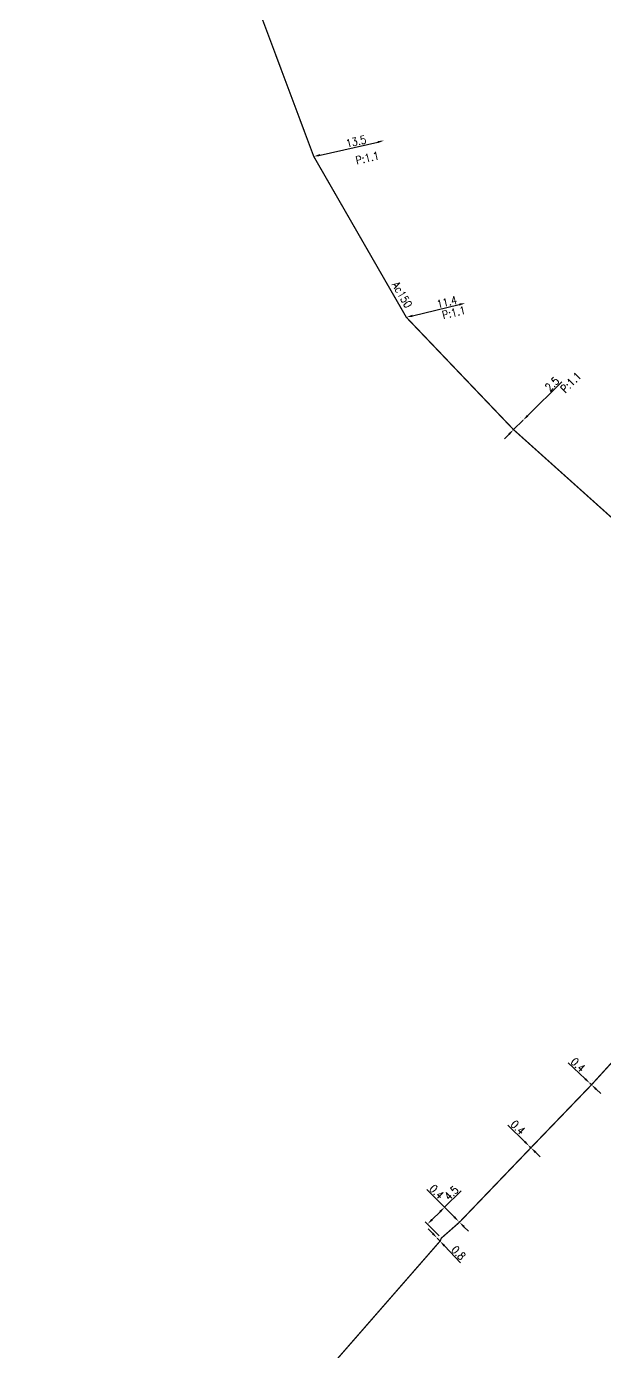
# Model space of a CAD drawing. Header units: millimetres. Extents: x 149999 to 151007, y 125999 to 127005.
# Drawn here: x 150627.8 to 150736.1, y 126502 to 126750.4 of the extents above; entities that cross this region are included whole.
import ezdxf

# ---------------------------------------------------------------- set-up
doc = ezdxf.new("R2010")
doc.units = ezdxf.units.MM
doc.header["$PDMODE"] = 34
doc.linetypes.add('L_100_AP', pattern=[14, 10, -1.5, 1, -1.5])
doc.linetypes.add('L_100_PE', pattern=[14, 10, -1.5, 1, -1.5])
doc.layers.get('DEFPOINTS').update_dxf_attribs({"linetype": 'CONTINUOUS'})
doc.layers.add('L_140', color=3, linetype='CONTINUOUS')
doc.styles.get("Standard").update_dxf_attribs({"font": 'romans.shx', "width": 0.85})
doc.dimstyles.get("Standard").update_dxf_attribs({"dimtxt": 1.5, "dimasz": 1.2, "dimexe": 0.625, "dimexo": 0.625, "dimgap": 0.25, "dimtad": 1, "dimdec": 1, "dimzin": 0, "dimdsep": 46, "dimtxsty": 'Standard', "dimcen": -0.5, "dimadec": 0, "dimazin": 0, "dimtfac": 1, "dimtdec": 1, "dimtmove": 0, "dimatfit": 3, "dimfxl": 0, "dimtolj": 1, "dimtzin": 0, "dimarcsym": 0})

# ---------------------------------------------------------------- blocks, each defined once
blk = doc.blocks.new('*D305')
at = {"layer": 'DEFPOINTS', "color": 0, "linetype": 'Continuous', "transparency": 16777216}
for p in [(150694.79, 126729.02), (150694.79, 126729.02), (150681.62, 126726.05)]:
    blk.add_point(p, dxfattribs=at)
at = {"layer": 'L_140', "color": 0, "linetype": 'Continuous', "lineweight": -2, "transparency": 16777216}
blk.add_line((150682.79, 126726.31), (150693.62, 126728.75), dxfattribs=at)
at = {"layer": 'L_140', "color": 0, "linetype": 'Continuous', "transparency": 16777216}
for points in [[(150693.57, 126728.95), (150693.66, 126728.56), (150694.79, 126729.02)], [(150682.74, 126726.51), (150682.83, 126726.12), (150681.62, 126726.05)]]:
    blk.add_solid(points, dxfattribs=at)
at = {"layer": 'L_140', "color": 0, "linetype": 'Continuous', "transparency": 16777216, "insert": (150689.54, 126728.86), "char_height": 1.5, "attachment_point": 5, "rotation": 12.6987}
blk.add_mtext('\\A1;13.5', dxfattribs=at)
blk = doc.blocks.new('*D627')
at = {"layer": 'DEFPOINTS', "color": 0, "linetype": 'Continuous', "transparency": 16777216}
for p in [(150733.36, 126552.27), (150733.36, 126552.27), (150733.65, 126552)]:
    blk.add_point(p, dxfattribs=at)
at = {"layer": 'L_140', "color": 0, "linetype": 'Continuous', "lineweight": -2, "transparency": 16777216}
for p, q in [((150732.48, 126553.09), (150729.25, 126556.13)), ((150733.65, 126552), (150733.36, 126552.27)), ((150733.79, 126552.73), (150733.79, 126552.73)), ((150734.08, 126552.45), (150734.08, 126552.45)), ((150734.52, 126551.18), (150735.4, 126550.35))]:
    blk.add_line(p, q, dxfattribs=at)
at = {"layer": 'L_140', "color": 0, "linetype": 'Continuous', "transparency": 16777216}
for points in [[(150732.62, 126553.24), (150732.35, 126552.95), (150733.36, 126552.27)], [(150734.66, 126551.32), (150734.39, 126551.03), (150733.65, 126552)]]:
    blk.add_solid(points, dxfattribs=at)
at = {"layer": 'L_140', "color": 0, "linetype": 'Continuous', "transparency": 16777216, "insert": (150731.12, 126555.75), "char_height": 1.5, "attachment_point": 5, "rotation": 316.7521}
blk.add_mtext('\\A1;0.4', dxfattribs=at)
blk = doc.blocks.new('*D629')
at = {"layer": 'DEFPOINTS', "color": 0, "linetype": 'Continuous', "transparency": 16777216}
for p in [(150708.77, 126526.38), (150708.78, 126526.39), (150708.92, 126526.24)]:
    blk.add_point(p, dxfattribs=at)
at = {"layer": 'L_140', "color": 0, "linetype": 'Continuous', "lineweight": -2, "transparency": 16777216}
for p, q in [((150707.93, 126527.24), (150702.8, 126532.39)), ((150708.33, 126525.95), (150708.33, 126525.94)), ((150708.47, 126525.8), (150708.47, 126525.8)), ((150708.91, 126526.24), (150708.77, 126526.38)), ((150709.76, 126525.39), (150710.61, 126524.54))]:
    blk.add_line(p, q, dxfattribs=at)
at = {"layer": 'L_140', "color": 0, "linetype": 'Continuous', "transparency": 16777216}
for points in [[(150708.07, 126527.38), (150707.78, 126527.09), (150708.77, 126526.38)], [(150709.9, 126525.53), (150709.62, 126525.25), (150708.91, 126526.24)]]:
    blk.add_solid(points, dxfattribs=at)
at = {"layer": 'L_140', "color": 0, "linetype": 'Continuous', "transparency": 16777216, "insert": (150704.65, 126531.95), "char_height": 1.5, "attachment_point": 5, "rotation": 314.8377}
blk.add_mtext('\\A1;0.4', dxfattribs=at)
blk = doc.blocks.new('*D630')
at = {"layer": 'DEFPOINTS', "color": 0, "linetype": 'Continuous', "transparency": 16777216}
for p in [(150722.02, 126540.48), (150722.02, 126540.48), (150722.3, 126540.2)]:
    blk.add_point(p, dxfattribs=at)
at = {"layer": 'L_140', "color": 0, "linetype": 'Continuous', "lineweight": -2, "transparency": 16777216}
for p, q in [((150721.16, 126541.32), (150718, 126544.42)), ((150722.3, 126540.2), (150722.02, 126540.48)), ((150723.16, 126539.36), (150724.02, 126538.52))]:
    blk.add_line(p, q, dxfattribs=at)
at = {"layer": 'L_140', "color": 0, "linetype": 'Continuous', "transparency": 16777216}
for points in [[(150721.3, 126541.46), (150721.02, 126541.18), (150722.02, 126540.48)], [(150723.3, 126539.5), (150723.02, 126539.22), (150722.3, 126540.2)]]:
    blk.add_solid(points, dxfattribs=at)
at = {"layer": 'L_140', "color": 0, "linetype": 'Continuous', "transparency": 16777216, "insert": (150719.85, 126544.01), "char_height": 1.5, "attachment_point": 5, "rotation": 315.527}
blk.add_mtext('\\A1;0.4', dxfattribs=at)
blk = doc.blocks.new('*D631')
at = {"layer": 'DEFPOINTS', "color": 0, "linetype": 'Continuous', "transparency": 16777216}
for p in [(150706.13, 126529.05), (150708.77, 126526.39), (150705.53, 126523.26)]:
    blk.add_point(p, dxfattribs=at)
at = {"layer": 'L_140', "color": 0, "linetype": 'Continuous', "lineweight": -2, "transparency": 16777216}
for p, q in [((150706.13, 126529.05), (150709.23, 126532.13)), ((150703.79, 126526.72), (150705.27, 126528.21)), ((150708.33, 126526.83), (150705.68, 126529.49)), ((150705.09, 126523.71), (150702.49, 126526.32))]:
    blk.add_line(p, q, dxfattribs=at)
at = {"layer": 'L_140', "color": 0, "linetype": 'Continuous', "transparency": 16777216}
for points in [[(150705.13, 126528.35), (150705.42, 126528.06), (150706.13, 126529.05)], [(150703.64, 126526.87), (150703.93, 126526.58), (150702.93, 126525.88)]]:
    blk.add_solid(points, dxfattribs=at)
at = {"layer": 'L_140', "color": 0, "linetype": 'Continuous', "transparency": 16777216, "insert": (150707.4, 126531.72), "char_height": 1.5, "attachment_point": 5, "rotation": 44.8377}
blk.add_mtext('\\A1;4.5', dxfattribs=at)
blk = doc.blocks.new('*D632')
at = {"layer": 'DEFPOINTS', "color": 0, "linetype": 'Continuous', "transparency": 16777216}
for p in [(150704.73, 126523.26), (150704.73, 126523.26), (150705.27, 126522.68)]:
    blk.add_point(p, dxfattribs=at)
at = {"layer": 'L_140', "color": 0, "linetype": 'Continuous', "lineweight": -2, "transparency": 16777216}
for p, q in [((150703.9, 126524.13), (150703.08, 126525)), ((150704.73, 126523.26), (150705.27, 126522.68)), ((150706.1, 126521.81), (150709.11, 126518.64))]:
    blk.add_line(p, q, dxfattribs=at)
at = {"layer": 'L_140', "color": 0, "linetype": 'Continuous', "transparency": 16777216}
for points in [[(150704.05, 126524.26), (150703.76, 126523.99), (150704.73, 126523.26)], [(150706.24, 126521.95), (150705.95, 126521.67), (150705.27, 126522.68)]]:
    blk.add_solid(points, dxfattribs=at)
at = {"layer": 'L_140', "color": 0, "linetype": 'Continuous', "transparency": 16777216, "insert": (150708.74, 126520.48), "char_height": 1.5, "attachment_point": 5, "rotation": 313.4799}
blk.add_mtext('\\A1;0.8', dxfattribs=at)
blk = doc.blocks.new('*D637')
at = {"layer": 'DEFPOINTS', "color": 0, "linetype": 'Continuous', "transparency": 16777216}
for p in [(150710.05, 126698.55), (150710.05, 126698.55), (150698.96, 126695.9)]:
    blk.add_point(p, dxfattribs=at)
at = {"layer": 'L_140', "color": 0, "linetype": 'Continuous', "lineweight": -2, "transparency": 16777216}
blk.add_line((150700.13, 126696.18), (150708.88, 126698.28), dxfattribs=at)
at = {"layer": 'L_140', "color": 0, "linetype": 'Continuous', "transparency": 16777216}
for points in [[(150700.08, 126696.38), (150700.17, 126695.99), (150698.96, 126695.9)], [(150708.83, 126698.47), (150708.93, 126698.08), (150710.05, 126698.55)]]:
    blk.add_solid(points, dxfattribs=at)
at = {"layer": 'L_140', "color": 0, "linetype": 'Continuous', "transparency": 16777216, "insert": (150706.55, 126698.75), "char_height": 1.5, "attachment_point": 5, "rotation": 13.4466}
blk.add_mtext('\\A1;11.4', dxfattribs=at)
blk = doc.blocks.new('*D638')
at = {"layer": 'DEFPOINTS', "color": 0, "linetype": 'Continuous', "transparency": 16777216}
for p in [(150720.82, 126676.59), (150720.82, 126676.59), (150719.05, 126674.83)]:
    blk.add_point(p, dxfattribs=at)
at = {"layer": 'L_140', "color": 0, "linetype": 'Continuous', "lineweight": -2, "transparency": 16777216}
for p, q in [((150721.68, 126677.44), (150728.1, 126683.8)), ((150719.05, 126674.83), (150720.82, 126676.59)), ((150720.38, 126677.03), (150720.38, 126677.03)), ((150718.2, 126673.99), (150717.34, 126673.14)), ((150718.61, 126675.27), (150718.61, 126675.27))]:
    blk.add_line(p, q, dxfattribs=at)
at = {"layer": 'L_140', "color": 0, "linetype": 'Continuous', "transparency": 16777216}
for points in [[(150721.54, 126677.58), (150721.82, 126677.29), (150720.82, 126676.59)], [(150718.06, 126674.13), (150718.34, 126673.84), (150719.05, 126674.83)]]:
    blk.add_solid(points, dxfattribs=at)
at = {"layer": 'L_140', "color": 0, "linetype": 'Continuous', "transparency": 16777216, "insert": (150726.27, 126683.39), "char_height": 1.5, "attachment_point": 5, "rotation": 44.7444}
blk.add_mtext('\\A1;2.5', dxfattribs=at)

msp = doc.modelspace()

# ---------------------------------------------------------------- linework, layer by layer
at = {"layer": 'L_140', "linetype": 'L_100_AP', "flags": 128}
msp.add_lwpolyline([(150803.66, 126628.78, 0.25, 0.25, 0), (150801.84, 126628.29, 0.25, 0.25, 0), (150798.94, 126628.01, 0.25, 0.25, 0), (150789.52, 126631.03, 0.25, 0.25, 0), (150765.77, 126641.14, 0.25, 0.25, 0), (150743.55, 126652.84, 0.25, 0.25, 0), (150719.05, 126674.83, 0.25, 0.25, 0), (150698.96, 126695.9, 0.25, 0.25, 0), (150681.62, 126726.05, 0.25, 0.25, 0), (150670.29, 126756.34, 0.25, 0.25, 0), (150665.81, 126776.45, 0.25, 0.25, 0), (150662.2, 126792.23, 0.25, 0.25, 0), (150656.01, 126819.25, 0.25, 0.25, 0), (150650.45, 126842.83, 0.25, 0.25, 0), (150648.54, 126850.97, 0.25, 0.25, 0), (150647.65, 126853.59, 0.25, 0.25, 0), (150647.18, 126855.65, 0.25, 0.25, 0), (150646.86, 126857.05, 0.25, 0.25, 0), (150647.64, 126857.22, 0.25, 0.25, 0), (150647.37, 126858.42, 0.25, 0.25, 0), (150647.09, 126859.62, 0.25, 0.25, 0), (150646.98, 126860.09, 0.25, 0.25, 0), (150646.58, 126862.4, 0.25, 0.25, 0), (150644.51, 126869.99, 0.25, 0.25, 0), (150642.98, 126876.4, 0.25, 0.25, 0), (150642.98, 126876.4, 0.25, 0.25, 0), (150642.98, 126876.4, 0.25, 0.25, 0), (150640.6, 126885.33, 0.25, 0.25, 0), (150639.31, 126890.62, 0.25, 0.25, 0), (150637.09, 126900.38, 0.25, 0.25, 0), (150635.86, 126909.43, 0.25, 0.25, 0), (150634.85, 126913.95, 0.25, 0.25, 0), (150634.04, 126919.5, 0.25, 0.25, 0), (150633.01, 126924.78, 0.25, 0.25, 0), (150632.52, 126927.33, 0.25, 0.25, 0), (150631.29, 126933.57, 0.25, 0.25, 0), (150630.76, 126936.07, 0.25, 0.25, 0), (150631.24, 126936.2, 0.25, 0.25, 0), (150629.79, 126941.33, 0.25, 0.25, 0), (150628.24, 126943.84, 0.25, 0.25, 0), (150627.93, 126944.34, 0, 0, 0)], format="xyseb", dxfattribs=at)
at = {"layer": 'L_140', "linetype": 'L_100_PE', "flags": 128}
msp.add_lwpolyline([(150773.17, 126596.02, 0.25, 0.25, 0), (150772.7, 126596.39, 0.25, 0.25, 0), (150772.32, 126596.69, 0.25, 0.25, 0), (150764.63, 126587.58, 0.25, 0.25, 0), (150759.08, 126581.16, 0.25, 0.25, 0), (150752.87, 126574.11, 0.25, 0.25, 0), (150752.87, 126574.11, 0.25, 0.25, 0), (150752.87, 126574.11, 0.25, 0.25, 0), (150752.87, 126574.11, 0.25, 0.25, 0), (150741.4, 126560.51, 0.25, 0.25, 0), (150733.65, 126552, 0.25, 0.25, 0), (150722.3, 126540.2, 0.25, 0.25, 0), (150708.92, 126526.24, 0.25, 0.25, 0), (150705.53, 126523.26, 0.25, 0.25, 0), (150705.27, 126522.68, 0.25, 0.25, 0), (150705.27, 126522.68, 0.25, 0.25, 0), (150685.51, 126500.02, 0.25, 0.25, 0), (150674.55, 126487.86, 0.25, 0.25, 0), (150669.78, 126482.51, 0.25, 0.25, 0), (150665.2, 126477.25, 0.25, 0.25, 0), (150662.18, 126473.49, 0.25, 0.25, 0), (150659.84, 126470.24, 0.25, 0.25, 0), (150659.84, 126470.24, 0.25, 0.25, 0), (150654.08, 126451.33, 0.25, 0.25, 0), (150651.38, 126438.7, 0.25, 0.25, 0), (150649.3, 126428.57, 0.25, 0.25, 0), (150646.2, 126416.89, 0.25, 0.25, 0), (150646.54, 126416.4, 0.25, 0.25, 0), (150646.27, 126415.19, 0.25, 0.25, 0), (150645.67, 126414.94, 0.25, 0.25, 0), (150641.55, 126399.54, 0.25, 0.25, 0), (150649.6, 126398.12, 0, 0, 0)], format="xyseb", dxfattribs=at)

# ---------------------------------------------------------------- texts
at = {"layer": 'L_140', "linetype": 'Continuous', "char_height": 1.5, "attachment_point": 9}
for s, insert, rotation in [('P:1.1', (150693.99, 126725.56), 13.4466), ('Ac150', (150698.84, 126697.47), 299.9095), ('P:1.1', (150710.18, 126696.57), 13.4466), ('P:1.1', (150731.88, 126684.71), 44.7444)]:
    msp.add_mtext(s, dxfattribs=dict(at, insert=insert, rotation=rotation))

# ---------------------------------------------------------------- dimensions: what is measured, and where the dimension line sits
at = {"layer": 'L_140', "linetype": 'Continuous'}
for base, p1, p2, angle, picture, middle in [((150694.79, 126729.02), (150681.62, 126726.05), (150694.79, 126729.02), 192.6987, '*D305', (150689.76, 126727.88)), ((150710.05, 126698.55), (150698.96, 126695.9), (150710.05, 126698.55), 193.4466, '*D637', (150706.78, 126697.77)), ((150720.82, 126676.59), (150719.05, 126674.83), (150720.82, 126676.59), 224.7444, '*D638', (150726.97, 126682.68)), ((150733.36, 126552.27), (150733.65, 126552), (150733.36, 126552.27), 316.7521, '*D627', (150730.43, 126555.02)), ((150722.02, 126540.48), (150722.3, 126540.2), (150722.02, 126540.48), 315.527, '*D630', (150719.15, 126543.29)), ((150706.13, 126529.05), (150705.53, 126523.26), (150708.77, 126526.39), 224.8377, '*D631', (150708.1, 126531.02)), ((150704.73, 126523.26), (150705.27, 126522.68), (150704.73, 126523.26), 313.4799, '*D632', (150708.01, 126519.79))]:
    dim = msp.add_linear_dim(base=base, p1=p1, p2=p2, angle=angle, dimstyle='Standard', dxfattribs=at)
    dim.commit()
    dim.dimension.update_dxf_attribs({"geometry": picture, "text_midpoint": middle, "dimtype": 160})
dim = msp.add_linear_dim(base=(150708.77, 126526.38), p1=(150708.92, 126526.24), p2=(150708.77, 126526.39), angle=314.8377, text='0.4', dimstyle='Standard', dxfattribs=at)
dim.commit()
dim.dimension.update_dxf_attribs({"geometry": '*D629', "text_midpoint": (150703.94, 126531.24), "dimtype": 160})

doc.saveas('drawing.dxf')
